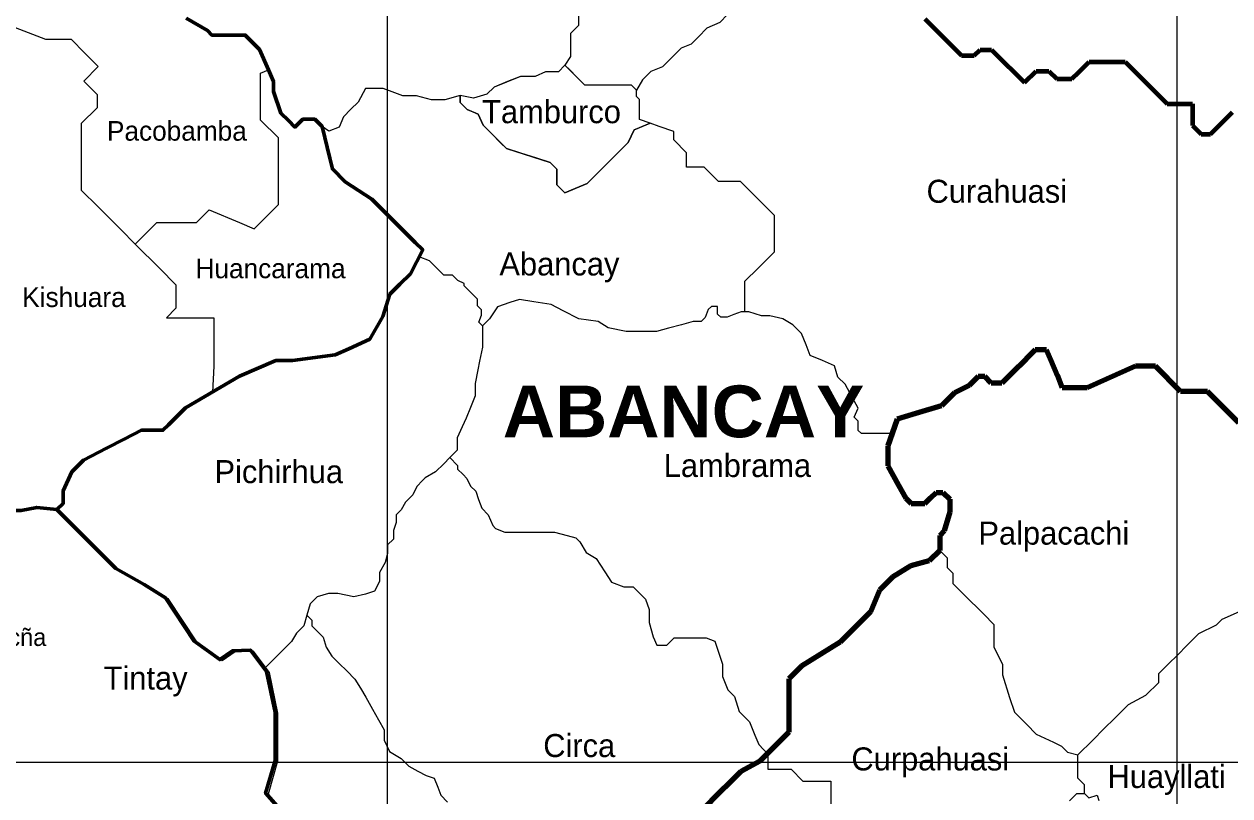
# Model space of a CAD drawing. Header units: metres. Extents: x 720607 to 802837, y 8371180 to 8431151.
# Drawn here: x 760665.51 to 760672.44, y 8405535.38 to 8405539.82 of the extents above; entities that cross this region are included whole.
import ezdxf

# ---------------------------------------------------------------- set-up
doc = ezdxf.new("R2010")
doc.units = ezdxf.units.M
for name, color, linetype, lineweight in [('02', 2, 'Continuous', 20), ('Cap Prov', 94, 'Continuous', 25), ('Distrito', 212, 'Continuous', 25), ('Ejes de Coordenadas', 38, 'Continuous', 5), ('Eléctricas', 30, 'Continuous', 20), ('poste', 131, 'Continuous', 30)]:
    doc.layers.add(name, color=color, linetype=linetype, lineweight=lineweight)
doc.layers.add('05', color=5, linetype='Continuous')
doc.styles.add('century', font='GOTHIC.TTF')

msp = doc.modelspace()

# ---------------------------------------------------------------- linework, layer by layer
at = {"lineweight": 60}
for p, q in [((760670.6819, 8405539.8489), (760670.7459, 8405539.785)), ((760670.7459, 8405539.785), (760670.7912, 8405539.7396)), ((760670.7912, 8405539.7396), (760670.849, 8405539.6818)), ((760670.849, 8405539.6818), (760670.8944, 8405539.6364)), ((760670.8944, 8405539.6364), (760670.9667, 8405539.6364)), ((760670.9667, 8405539.6364), (760671.0008, 8405539.6705)), ((760671.0008, 8405539.6705), (760671.0658, 8405539.6705)), ((760671.0658, 8405539.6705), (760671.1375, 8405539.5989)), ((760671.1375, 8405539.5989), (760671.1993, 8405539.537)), ((760671.2551, 8405539.4813), (760671.3217, 8405539.5479)), ((760671.3217, 8405539.5479), (760671.396, 8405539.5479)), ((760671.396, 8405539.5479), (760671.4414, 8405539.5025)), ((760671.5673, 8405539.5417), (760671.6271, 8405539.6015)), ((760671.6271, 8405539.6015), (760671.7263, 8405539.6015)), ((760671.7263, 8405539.6015), (760671.8336, 8405539.6015)), ((760671.8336, 8405539.6015), (760671.8976, 8405539.5376)), ((760671.1993, 8405539.537), (760671.2551, 8405539.4813)), ((760671.4414, 8405539.5025), (760671.5281, 8405539.5025)), ((760671.5281, 8405539.5025), (760671.5673, 8405539.5417)), ((760671.8976, 8405539.5376), (760671.9429, 8405539.4922)), ((760671.9429, 8405539.4922), (760672.0089, 8405539.4262)), ((760672.0089, 8405539.4262), (760672.075, 8405539.3601)), ((760672.075, 8405539.3601), (760672.1556, 8405539.3601)), ((760672.1556, 8405539.3601), (760672.2216, 8405539.3601)), ((760672.2216, 8405539.3601), (760672.2216, 8405539.3087)), ((760672.2216, 8405539.3087), (760672.2216, 8405539.2345)), ((760672.3929, 8405539.253), (760672.4506, 8405539.3108)), ((760672.2216, 8405539.2345), (760672.2711, 8405539.1849)), ((760672.3248, 8405539.1849), (760672.3929, 8405539.253)), ((760672.2711, 8405539.1849), (760672.3248, 8405539.1849))]:
    msp.add_line(p, q, dxfattribs=at)
at = {"layer": '02', "linetype": 'Continuous', "lineweight": 5}
for points in [[(760665.4546, 8405539.7975), (760665.6282, 8405539.7305), (760665.7751, 8405539.7305), (760665.8552, 8405539.6504), (760665.9319, 8405539.5737), (760665.9319, 8405539.5737), (760665.8486, 8405539.4903), (760665.9253, 8405539.4136), (760665.9253, 8405539.337), (760665.8336, 8405539.2453), (760665.8336, 8405539.1369), (760665.8336, 8405538.9901), (760665.8336, 8405538.8634), (760665.9311, 8405538.7658), (760666.0613, 8405538.6357), (760666.1447, 8405538.5523), (760666.2848, 8405538.4121), (760666.3782, 8405538.3187), (760666.3782, 8405538.183), (760666.3237, 8405538.1285), (760666.3237, 8405538.1285), (760666.3782, 8405538.1285), (760666.4828, 8405538.1285), (760666.4828, 8405538.1285), (760666.5963, 8405538.1285), (760666.5963, 8405538.0363), (760666.5963, 8405537.9562), (760666.5963, 8405537.8495), (760666.588, 8405537.7012)], [(760666.1447, 8405538.5523), (760666.2691, 8405538.6767), (760666.3626, 8405538.6767), (760666.4962, 8405538.6767), (760666.4962, 8405538.6767), (760666.5696, 8405538.7501), (760666.7432, 8405538.6766), (760666.8279, 8405538.6408), (760666.8903, 8405538.7031), (760666.967, 8405538.7799), (760666.967, 8405538.8567), (760666.967, 8405538.9835), (760666.967, 8405539.0902), (760666.967, 8405539.1636), (760666.8645, 8405539.2661), (760666.8645, 8405539.2661), (760666.8645, 8405539.4104), (760666.8645, 8405539.535), (760666.9098, 8405539.5545)]]:
    msp.add_lwpolyline(points, dxfattribs=at)
at = {"layer": '02'}
for points in [[(760665.6944, 8405537.0251), (760665.5778, 8405537.0374), (760665.4877, 8405537.0205), (760665.438, 8405537.0205), (760665.3867, 8405536.9692), (760665.2567, 8405536.8856), (760665.1137, 8405536.8856), (760665.0298, 8405536.8856), (760664.9521, 8405536.8856), (760664.8962, 8405536.8296), (760664.7625, 8405536.7521)], [(760665.6944, 8405537.0251), (760665.8662, 8405536.8533), (760666.0327, 8405536.6868), (760666.1949, 8405536.5936), (760666.3176, 8405536.5174), (760666.4814, 8405536.2696), (760666.4814, 8405536.2696), (760666.6296, 8405536.1623), (760666.7036, 8405536.2132), (760666.8065, 8405536.217), (760666.8993, 8405536.0929), (760666.9479, 8405535.859), (760666.9479, 8405535.5815), (760666.8938, 8405535.3929), (760667.1107, 8405535.1449)], [(760665.7086, 8405537.0204), (760665.8803, 8405536.8486), (760666.0469, 8405536.6821), (760666.2091, 8405536.5889), (760666.3317, 8405536.5127), (760666.4956, 8405536.2648), (760666.4956, 8405536.2648), (760666.6437, 8405536.1576), (760666.7177, 8405536.2085), (760666.8207, 8405536.2123), (760666.9134, 8405536.0882), (760666.9621, 8405535.8543), (760666.9621, 8405535.5768), (760666.9079, 8405535.3882), (760667.1249, 8405535.1402)]]:
    msp.add_lwpolyline(points, dxfattribs=at)
at = {"layer": 'Cap Prov', "color": 2, "lineweight": 70}
for p, q in [((760671.2844, 8405537.9108), (760671.2453, 8405537.8716)), ((760671.3172, 8405537.9436), (760671.2844, 8405537.9108)), ((760671.3813, 8405537.9436), (760671.3172, 8405537.9436)), ((760671.4081, 8405537.883), (760671.3813, 8405537.9436)), ((760671.446, 8405537.7972), (760671.4081, 8405537.883)), ((760671.2024, 8405537.8288), (760671.1607, 8405537.7871)), ((760671.2453, 8405537.8716), (760671.2024, 8405537.8288)), ((760671.8942, 8405537.8495), (760671.6157, 8405537.7257)), ((760672.0078, 8405537.8495), (760671.8942, 8405537.8495)), ((760672.1521, 8405537.7052), (760672.0078, 8405537.8495)), ((760670.989, 8405537.7897), (760670.9373, 8405537.7379)), ((760671.0269, 8405537.7897), (760670.989, 8405537.7897)), ((760671.0648, 8405537.7518), (760671.0269, 8405537.7897)), ((760671.1254, 8405537.7518), (760671.0648, 8405537.7518)), ((760671.1607, 8405537.7871), (760671.1254, 8405537.7518)), ((760671.4713, 8405537.7257), (760671.446, 8405537.7972)), ((760670.8527, 8405537.6963), (760670.8035, 8405537.6471)), ((760670.9373, 8405537.7379), (760670.8527, 8405537.6963)), ((760671.6157, 8405537.7257), (760671.4713, 8405537.7257)), ((760672.307, 8405537.7052), (760672.1521, 8405537.7052)), ((760672.3894, 8405537.6227), (760672.307, 8405537.7052)), ((760670.7783, 8405537.6219), (760670.6305, 8405537.5778)), ((760670.8035, 8405537.6471), (760670.7783, 8405537.6219)), ((760672.4874, 8405537.5247), (760672.3894, 8405537.6227)), ((760670.5235, 8405537.5458), (760670.4942, 8405537.4618)), ((760670.568, 8405537.5591), (760670.5235, 8405537.5458)), ((760670.6305, 8405537.5778), (760670.568, 8405537.5591)), ((760670.4942, 8405537.4618), (760670.4695, 8405537.3908)), ((760670.4695, 8405537.3908), (760670.4695, 8405537.3382)), ((760670.4695, 8405537.3382), (760670.4695, 8405537.2776)), ((760670.4695, 8405537.2776), (760670.5321, 8405537.165)), ((760670.5321, 8405537.165), (760670.573, 8405537.0913)), ((760670.7157, 8405537.0925), (760670.7473, 8405537.124)), ((760670.7473, 8405537.124), (760670.7473, 8405537.124)), ((760670.7473, 8405537.124), (760670.787, 8405537.124)), ((760670.787, 8405537.124), (760670.8258, 8405537.0852)), ((760670.573, 8405537.0913), (760670.604, 8405537.0603)), ((760670.604, 8405537.0603), (760670.6482, 8405537.0603)), ((760670.6482, 8405537.0603), (760670.6835, 8405537.0603)), ((760670.6835, 8405537.0603), (760670.7157, 8405537.0925)), ((760670.8258, 8405537.0852), (760670.8258, 8405537.0111)), ((760670.8258, 8405537.0111), (760670.7946, 8405536.9027)), ((760670.7946, 8405536.9027), (760670.7681, 8405536.8762)), ((760670.7681, 8405536.8762), (760670.7681, 8405536.8245)), ((760670.7681, 8405536.7892), (760670.7082, 8405536.7293)), ((760670.7681, 8405536.8245), (760670.7681, 8405536.7892)), ((760670.6028, 8405536.7009), (760670.4967, 8405536.6353)), ((760670.7082, 8405536.7293), (760670.6028, 8405536.7009)), ((760670.4967, 8405536.6353), (760670.4223, 8405536.5609)), ((760670.4223, 8405536.5609), (760670.3705, 8405536.4361)), ((760670.3705, 8405536.4361), (760670.1967, 8405536.2623)), ((760670.1967, 8405536.2623), (760669.9737, 8405536.1245)), ((760669.9737, 8405536.1245), (760669.9006, 8405536.0513)), ((760669.9006, 8405536.0513), (760669.9006, 8405535.9555)), ((760669.9006, 8405535.9555), (760669.9006, 8405535.8394)), ((760669.9006, 8405535.8394), (760669.9006, 8405535.7436)), ((760669.9006, 8405535.7436), (760669.8261, 8405535.6692)), ((760669.8261, 8405535.6692), (760669.734, 8405535.577)), ((760669.734, 8405535.577), (760669.6253, 8405535.5191)), ((760669.6253, 8405535.5191), (760669.5572, 8405535.451)), ((760669.5067, 8405535.4005), (760669.4023, 8405535.2961)), ((760669.5572, 8405535.451), (760669.5067, 8405535.4005))]:
    msp.add_line(p, q, dxfattribs=at)
at = {"layer": 'Cap Prov', "lineweight": 50}
for points in [[(760666.4374, 8405539.8526), (760666.5586, 8405539.7812), (760666.585, 8405539.7548), (760666.6954, 8405539.7548), (760666.7762, 8405539.7548), (760666.8592, 8405539.6717), (760666.9098, 8405539.5545), (760666.9387, 8405539.4875), (760666.9387, 8405539.4303), (760666.9813, 8405539.3061), (760667.0248, 8405539.2627), (760667.062, 8405539.2254), (760667.1071, 8405539.2705), (760667.146, 8405539.2705), (760667.1771, 8405539.2705), (760667.2182, 8405539.2293), (760667.2626, 8405539.0464), (760667.2775, 8405538.9849), (760667.3511, 8405538.9113), (760667.505, 8405538.8105), (760667.6199, 8405538.6955), (760667.7535, 8405538.562), (760667.797, 8405538.5185), (760667.7256, 8405538.382), (760667.6651, 8405538.3214), (760667.6076, 8405538.264), (760667.5671, 8405538.1367), (760667.4926, 8405538.0063), (760667.3714, 8405537.9504), (760667.2929, 8405537.9143), (760667.0481, 8405537.8821), (760666.9518, 8405537.8821), (760666.7436, 8405537.7921), (760666.4325, 8405537.6104), (760666.3346, 8405537.5125), (760666.3036, 8405537.4815), (760666.1807, 8405537.4815), (760666.0813, 8405537.4303), (760665.9789, 8405537.3776), (760665.8475, 8405537.31), (760665.7791, 8405537.2416), (760665.7301, 8405537.1322), (760665.7301, 8405537.0608), (760665.7301, 8405537.0608), (760665.6944, 8405537.0251)], [(760665.6944, 8405537.0251), (760665.5778, 8405537.0374), (760665.4877, 8405537.0205), (760665.438, 8405537.0205), (760665.3867, 8405536.9692), (760665.2567, 8405536.8856), (760665.1137, 8405536.8856), (760665.0298, 8405536.8856), (760664.9521, 8405536.8856), (760664.8962, 8405536.8296), (760664.7625, 8405536.7521)], [(760665.6944, 8405537.0251), (760665.8662, 8405536.8533), (760666.0327, 8405536.6868), (760666.1949, 8405536.5936), (760666.3176, 8405536.5174), (760666.4814, 8405536.2696), (760666.4814, 8405536.2696), (760666.6296, 8405536.1623), (760666.7036, 8405536.2132), (760666.8065, 8405536.217), (760666.8993, 8405536.0929), (760666.9479, 8405535.859), (760666.9479, 8405535.5815), (760666.8938, 8405535.3929), (760667.1107, 8405535.1449)]]:
    msp.add_lwpolyline(points, dxfattribs=at)
at = {"layer": 'Ejes de Coordenadas', "linetype": 'Continuous'}
for p, q in [((760667.5929, 8405544.9378), (760667.5929, 8405526.3464)), ((760672.1311, 8405544.9378), (760672.1311, 8405526.3464)), ((760657.2166, 8405535.572), (760677.845, 8405535.572))]:
    msp.add_line(p, q, dxfattribs=at)
at = {"layer": 'Eléctricas', "linetype": 'Continuous', "lineweight": 5}
for p, q in [((760667.9526, 8405537.3239), (760667.9974, 8405537.2791)), ((760667.9974, 8405537.2791), (760667.9974, 8405537.258)), ((760667.9974, 8405537.258), (760668.0282, 8405537.2272)), ((760668.0282, 8405537.2272), (760668.0508, 8405537.2046)), ((760668.0508, 8405537.2046), (760668.0711, 8405537.1603)), ((760668.0711, 8405537.1603), (760668.1012, 8405537.1302)), ((760668.1012, 8405537.1302), (760668.1178, 8405537.0836)), ((760668.1178, 8405537.0836), (760668.1359, 8405537.0325)), ((760668.1359, 8405537.0325), (760668.1735, 8405536.9949)), ((760668.1735, 8405536.9949), (760668.199, 8405536.9332)), ((760668.199, 8405536.9332), (760668.2156, 8405536.9166)), ((760668.2156, 8405536.9166), (760668.2683, 8405536.8956)), ((760668.2683, 8405536.8956), (760668.3466, 8405536.8956)), ((760668.3466, 8405536.8956), (760668.3887, 8405536.8956)), ((760668.3887, 8405536.8956), (760668.467, 8405536.8956)), ((760668.467, 8405536.8956), (760668.5543, 8405536.8956)), ((760668.5543, 8405536.8956), (760668.6265, 8405536.876)), ((760668.6265, 8405536.876), (760668.6775, 8405536.8623)), ((760668.6775, 8405536.8623), (760668.7001, 8405536.8397)), ((760668.7001, 8405536.8397), (760668.7364, 8405536.7783)), ((760668.7364, 8405536.7783), (760668.7936, 8405536.7437)), ((760668.7936, 8405536.7437), (760668.8436, 8405536.6664)), ((760668.8436, 8405536.6664), (760668.8814, 8405536.608)), ((760668.8814, 8405536.608), (760668.952, 8405536.5807)), ((760668.952, 8405536.5807), (760669.0062, 8405536.5807)), ((760669.0062, 8405536.5807), (760669.0498, 8405536.5371)), ((760669.0498, 8405536.5371), (760669.0769, 8405536.51)), ((760669.0769, 8405536.51), (760669.098, 8405536.4499)), ((760669.098, 8405536.4499), (760669.098, 8405536.3762)), ((760669.098, 8405536.3762), (760669.1206, 8405536.2935)), ((760669.1206, 8405536.2935), (760669.1432, 8405536.2459)), ((760669.2004, 8405536.2459), (760669.2418, 8405536.2872)), ((760669.2418, 8405536.2872), (760669.3179, 8405536.2872)), ((760669.3179, 8405536.2872), (760669.3766, 8405536.2872)), ((760669.3766, 8405536.2872), (760669.4262, 8405536.2872)), ((760669.4262, 8405536.2872), (760669.4759, 8405536.2684)), ((760669.1432, 8405536.2459), (760669.2004, 8405536.2459)), ((760669.4759, 8405536.2684), (760669.497, 8405536.2053)), ((760669.497, 8405536.2053), (760669.5203, 8405536.1353)), ((760669.5203, 8405536.1353), (760669.5203, 8405536.0654)), ((760669.5203, 8405536.0654), (760669.5497, 8405535.9887)), ((760669.5497, 8405535.9887), (760669.588, 8405535.9503)), ((760669.588, 8405535.9503), (760669.6159, 8405535.8624)), ((760669.6159, 8405535.8624), (760669.6746, 8405535.8037)), ((760669.6746, 8405535.8037), (760669.7064, 8405535.7265)), ((760669.7064, 8405535.7265), (760669.7284, 8405535.6733)), ((760669.7284, 8405535.6733), (760669.7562, 8405535.6455)), ((760669.7562, 8405535.6455), (760669.7793, 8405535.6224))]:
    msp.add_line(p, q, dxfattribs=at)
for points in [[(760668.6775, 8405540.7368), (760668.6775, 8405540.6449), (760668.6278, 8405540.5952), (760668.6807, 8405540.5423), (760668.6807, 8405540.479), (760668.7652, 8405540.4397), (760668.7984, 8405540.4065), (760668.8467, 8405540.3582), (760668.883, 8405540.322), (760668.883, 8405540.2708), (760668.883, 8405540.2104), (760668.8377, 8405540.1652), (760668.8015, 8405540.0686), (760668.7472, 8405540.0143), (760668.7472, 8405539.9389), (760668.6913, 8405539.883), (760668.6913, 8405539.8091), (760668.6468, 8405539.7646), (760668.6468, 8405539.7005), (760668.6468, 8405539.6311), (760668.6142, 8405539.5817)], [(760669.7052, 8405540.3159), (760669.7052, 8405540.2732), (760669.6747, 8405540.2732), (760669.6346, 8405540.2331), (760669.5913, 8405540.1898), (760669.5586, 8405540.1571), (760669.5311, 8405540.0959), (760669.5712, 8405540.0558), (760669.5986, 8405540.0284), (760669.5986, 8405539.9672), (760669.5986, 8405539.9229), (760669.549, 8405539.8733), (760669.5036, 8405539.8279), (760669.4297, 8405539.7942), (760669.3811, 8405539.7456), (760669.3389, 8405539.7034), (760669.2818, 8405539.6803), (760669.2259, 8405539.6243), (760669.1742, 8405539.5726), (760669.1087, 8405539.5452), (760669.0601, 8405539.4967), (760669.0253, 8405539.4384)], [(760669.104, 8405539.2473), (760669.0434, 8405539.2684), (760669.0434, 8405539.2949), (760669.0434, 8405539.3434), (760669.0434, 8405539.3835), (760669.0253, 8405539.4017), (760669.0253, 8405539.4384), (760668.9962, 8405539.4675), (760668.9332, 8405539.4675), (760668.8677, 8405539.4675), (760668.8044, 8405539.4675), (760668.7284, 8405539.4675), (760668.6785, 8405539.5173), (760668.6437, 8405539.5522), (760668.6142, 8405539.5817), (760668.5763, 8405539.5439), (760668.5024, 8405539.5439), (760668.4432, 8405539.5165), (760668.3588, 8405539.5165), (760668.2848, 8405539.4869), (760668.2069, 8405539.4558), (760668.1654, 8405539.4142), (760668.0884, 8405539.392), (760668.0114, 8405539.4067)], [(760668.0114, 8405539.4067), (760668.0114, 8405539.3677), (760668.0525, 8405539.3266), (760668.0842, 8405539.3128), (760668.1159, 8405539.2991), (760668.1436, 8405539.2361), (760668.2782, 8405539.1016), (760668.5284, 8405539.0213), (760668.5671, 8405538.9826), (760668.5671, 8405538.8933), (760668.6126, 8405538.8478), (760668.7422, 8405538.9013), (760668.9776, 8405539.1367), (760669.0115, 8405539.2088), (760669.104, 8405539.2473), (760669.0434, 8405539.2684), (760669.0434, 8405539.3835), (760669.0253, 8405539.4017), (760669.0253, 8405539.4384), (760668.9962, 8405539.4675), (760668.7284, 8405539.4675), (760668.6142, 8405539.5817), (760668.5763, 8405539.5439), (760668.5024, 8405539.5439), (760668.4432, 8405539.5165), (760668.3588, 8405539.5165), (760668.2069, 8405539.4558), (760668.1654, 8405539.4142), (760668.0884, 8405539.392), (760668.0114, 8405539.4067)], [(760669.6489, 8405538.1619), (760669.6489, 8405538.2495), (760669.6489, 8405538.3383), (760669.7241, 8405538.4135), (760669.8188, 8405538.5082), (760669.8188, 8405538.6164), (760669.8188, 8405538.717), (760669.7588, 8405538.777), (760669.6848, 8405538.851), (760669.6226, 8405538.9132), (760669.4973, 8405538.9132), (760669.4149, 8405538.9956), (760669.3137, 8405538.9956), (760669.3137, 8405539.0779), (760669.2397, 8405539.1519), (760669.2397, 8405539.2), (760669.155, 8405539.2295), (760669.104, 8405539.2473), (760669.0409, 8405539.2211), (760669.0115, 8405539.2088), (760668.9776, 8405539.1367), (760668.9227, 8405539.0818), (760668.8615, 8405539.0206), (760668.7981, 8405538.9572), (760668.7422, 8405538.9013), (760668.6734, 8405538.8729), (760668.6126, 8405538.8478), (760668.5671, 8405538.8933), (760668.5671, 8405538.9278), (760668.5671, 8405538.9826), (760668.5284, 8405539.0213), (760668.4517, 8405539.0459), (760668.3614, 8405539.0749), (760668.2782, 8405539.1016), (760668.246, 8405539.1337), (760668.1911, 8405539.1886), (760668.1436, 8405539.2361), (760668.1159, 8405539.2991), (760668.0525, 8405539.3266), (760668.0114, 8405539.3677), (760668.0114, 8405539.4067), (760667.9237, 8405539.3814), (760667.8477, 8405539.3814), (760667.7611, 8405539.4046), (760667.6829, 8405539.4046), (760667.6217, 8405539.4278), (760667.5685, 8405539.448), (760667.5245, 8405539.448), (760667.4675, 8405539.448), (760667.4253, 8405539.3688), (760667.3841, 8405539.3276), (760667.3419, 8405539.2854), (760667.3154, 8405539.2253), (760667.2563, 8405539.2021), (760667.2182, 8405539.2293)], [(760668.1402, 8405538.0824), (760668.1198, 8405538.1028), (760668.1349, 8405538.1434), (760668.1349, 8405538.1733), (760668.1115, 8405538.1967), (760668.1115, 8405538.2357), (760668.0756, 8405538.2716), (760668.0352, 8405538.312), (760668.0352, 8405538.3265), (760667.9986, 8405538.3421), (760667.9673, 8405538.3734), (760667.9176, 8405538.3734), (760667.88, 8405538.411), (760667.8352, 8405538.4557), (760667.7761, 8405538.4785)], [(760670.4942, 8405537.4618), (760670.4276, 8405537.4618), (760670.3709, 8405537.4618), (760670.3182, 8405537.4618), (760670.2991, 8405537.4808), (760670.2991, 8405537.5333), (760670.2758, 8405537.5566), (760670.2988, 8405537.6079), (760670.2666, 8405537.6671), (760670.2239, 8405537.7457), (760670.1835, 8405537.786), (760670.1636, 8405537.8523), (760670.0941, 8405537.8819), (760670.0234, 8405537.912), (760670.0001, 8405537.972), (760669.9745, 8405538.0376), (760669.9237, 8405538.0884), (760669.8672, 8405538.1233), (760669.7925, 8405538.14), (760669.7435, 8405538.14), (760669.6714, 8405538.1619), (760669.6264, 8405538.1619), (760669.5839, 8405538.1477), (760669.5465, 8405538.1323), (760669.5092, 8405538.1323), (760669.4918, 8405538.1496), (760669.4918, 8405538.1799), (760669.4918, 8405538.194), (760669.4564, 8405538.194), (760669.4377, 8405538.1754), (760669.4203, 8405538.1297), (760669.3978, 8405538.1072), (760669.3508, 8405538.1072), (760669.2838, 8405538.0885), (760669.2093, 8405538.0678), (760669.1404, 8405538.0486), (760669.0494, 8405538.0486), (760668.9652, 8405538.0486), (760668.8622, 8405538.0703), (760668.8055, 8405538.1076), (760668.6935, 8405538.1218), (760668.6046, 8405538.1681), (760668.5353, 8405538.2042), (760668.4346, 8405538.2195), (760668.3535, 8405538.2337), (760668.2979, 8405538.2156), (760668.2259, 8405538.1922), (760668.1807, 8405538.123), (760668.1402, 8405538.0824), (760668.1402, 8405538.0188), (760668.1402, 8405537.959), (760668.1238, 8405537.8779), (760668.1139, 8405537.8287), (760668.0981, 8405537.75), (760668.0981, 8405537.6798), (760668.071, 8405537.6129), (760668.0458, 8405537.5504), (760668.0234, 8405537.5009), (760667.9952, 8405537.4386), (760667.9952, 8405537.3665), (760667.9526, 8405537.3239), (760667.9179, 8405537.2891), (760667.8702, 8405537.2415), (760667.8108, 8405537.207), (760667.796, 8405537.1922), (760667.7625, 8405537.1587), (760667.74, 8405537.1105), (760667.6975, 8405537.068), (760667.6729, 8405537.0235), (760667.6433, 8405536.9939), (760667.6433, 8405536.9515), (760667.6278, 8405536.9039), (760667.6278, 8405536.855), (760667.5943, 8405536.8215), (760667.5943, 8405536.7714), (760667.5801, 8405536.7199), (760667.5479, 8405536.6633), (760667.5479, 8405536.6118), (760667.5196, 8405536.5565), (760667.4681, 8405536.5385), (760667.3998, 8405536.5231), (760667.3094, 8405536.5431), (760667.2553, 8405536.5431), (760667.1896, 8405536.5226), (760667.1491, 8405536.482), (760667.1304, 8405536.4171), (760667.1126, 8405536.3554), (760667.0706, 8405536.3134), (760667.0428, 8405536.2665), (760666.9913, 8405536.2151), (760666.9617, 8405536.1854), (760666.9255, 8405536.1492), (760666.8864, 8405536.1101)], [(760667.1304, 8405536.4171), (760667.1588, 8405536.3886), (760667.1588, 8405536.3563), (760667.1896, 8405536.3255), (760667.225, 8405536.2901), (760667.2423, 8405536.2341), (760667.2745, 8405536.1813), (760667.3157, 8405536.1402), (760667.3595, 8405536.0964), (760667.4071, 8405536.0488), (760667.4381, 8405535.9974), (760667.4691, 8405535.946), (760667.5078, 8405535.8768), (760667.5421, 8405535.8155), (760667.5743, 8405535.758), (760667.5743, 8405535.6993), (760667.6056, 8405535.6324), (760667.6726, 8405535.5938), (760667.7177, 8405535.5487), (760667.7692, 8405535.5204), (760667.8163, 8405535.4946), (760667.8632, 8405535.4805), (760667.8826, 8405535.4285), (760667.9002, 8405535.3813), (760667.9399, 8405535.3416)]]:
    msp.add_lwpolyline(points, dxfattribs=at)
at = {"layer": 'poste', "color": 2, "linetype": 'Continuous', "lineweight": 5}
for points in [[(760670.7681, 8405536.7892), (760670.8105, 8405536.7469), (760670.8105, 8405536.6924), (760670.8437, 8405536.6591), (760670.8437, 8405536.6001), (760670.8842, 8405536.5595), (760670.9447, 8405536.499), (760670.9829, 8405536.4608), (760671.0212, 8405536.4226), (760671.0801, 8405536.3637), (760671.0801, 8405536.3008), (760671.0801, 8405536.234), (760671.1287, 8405536.1353), (760671.1287, 8405536.0748), (760671.1701, 8405535.9443), (760671.1972, 8405535.8589), (760671.2683, 8405535.7878), (760671.3225, 8405535.7337), (760671.4218, 8405535.6865), (760671.4682, 8405535.6645), (760671.5025, 8405535.6302), (760671.5624, 8405535.6133)], [(760671.6009, 8405535.3923), (760671.6009, 8405535.4414), (760671.5624, 8405535.48), (760671.5624, 8405535.556), (760671.5624, 8405535.6133), (760671.6482, 8405535.6991), (760671.7119, 8405535.7628), (760671.774, 8405535.8249), (760671.8536, 8405535.9045), (760671.9539, 8405535.9571), (760672.0271, 8405536.0303), (760672.0271, 8405536.0812), (760672.0861, 8405536.1402), (760672.1322, 8405536.1863), (760672.1928, 8405536.2468), (760672.258, 8405536.3121), (760672.3585, 8405536.3613), (760672.392, 8405536.3948), (760672.4907, 8405536.4388)], [(760669.78, 8405535.6231), (760669.78, 8405535.531), (760669.9137, 8405535.531), (760669.9814, 8405535.4634), (760670.143, 8405535.4634), (760670.143, 8405535.3322)], [(760671.5136, 8405535.3497), (760671.5562, 8405535.3923), (760671.6009, 8405535.3923), (760671.626, 8405535.3672), (760671.6726, 8405535.3827), (760671.6833, 8405535.3507)]]:
    msp.add_lwpolyline(points, dxfattribs=at)

# ---------------------------------------------------------------- texts
at = {"layer": '05', "insert": (760668.2569, 8405537.7386), "char_height": 0.29754, "attachment_point": 1, "style": 'century'}
msp.add_mtext('{\\fArial|b1|i0|c0|p34;ABANCAY}', dxfattribs=at)
at = {"layer": 'Distrito', "linetype": 'Continuous', "lineweight": 5, "attachment_point": 1, "style": 'century'}
for s, insert, char_height, width in [('Tamburco', (760668.1379, 8405539.3804), 0.13255, 1.677093), ('Pacobamba', (760665.9816, 8405539.2599), 0.11267, 1.425529), ('Curahuasi', (760670.6925, 8405538.9225), 0.13255, 1.677093), ('Abancay', (760668.2373, 8405538.5043), 0.13255, 1.677093), ('Huancarama', (760666.4905, 8405538.4686), 0.11267, 1.425529), ('Kishuara', (760665.4946, 8405538.303), 0.11267, 1.425529), ('Lambrama', (760669.1819, 8405537.3448), 0.13255, 1.677093), ('Pichirhua', (760666.5998, 8405537.3095), 0.13255, 1.677093), ('Palpacachi', (760670.9906, 8405536.9558), 0.13255, 1.677093), ('Chacña', (760665.1658, 8405536.3418), 0.1014, 1.282976), ('Tintay', (760665.9624, 8405536.122), 0.13255, 1.677093), ('Circa', (760668.4894, 8405535.7337), 0.13255, 1.677093), ('Curpahuasi', (760670.2607, 8405535.6568), 0.13255, 1.677093), ('Huayllati', (760671.7327, 8405535.5558), 0.13255, 1.677093)]:
    msp.add_mtext(s, dxfattribs=dict(at, insert=insert, char_height=char_height, width=width))

doc.saveas('drawing.dxf')
